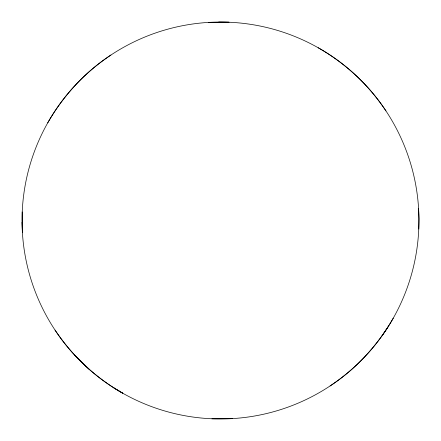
<?xml version="1.0" encoding="UTF-8"?>
<svg xmlns="http://www.w3.org/2000/svg" width="441" height="441" viewBox="0 0 441 441"><rect width="100%" height="100%" fill="white"/><g stroke="black" fill="none" stroke-linecap="round" stroke-linejoin="round"><path stroke-width="0.66" d="M22.056 222.319L22.419 232.71L22.226 211.939M418.768 229.066L418.95 218.675L418.575 208.295M47.727 122.857C58.003 104.787 71.073 88.338 86.353 74.248A198.158 198.158 0 0 1 110.884 55.064M330.111 385.941A198.753 198.753 0 0 0 354.641 366.758C369.922 352.668 382.997 336.218 393.267 318.148M382.115 335.673L387.926 327.051M208.29 22.425L229.061 22.232L218.681 22.05M232.705 418.581L211.934 418.774M318.143 47.733C336.213 58.003 352.668 71.078 366.752 86.359A196.041 196.041 0 0 1 385.936 110.889M113.943 387.926L122.852 393.273C104.787 382.992 88.327 369.933 74.242 354.647A200.931 200.931 0 0 1 55.059 330.116M89.065 369.2L74.242 354.647M119.296 391.217A198.456 198.456 0 0 0 418.939 222.788A198.456 198.456 0 0 0 123.254 47.501A198.456 198.456 0 0 0 119.296 391.217"/></g></svg>
